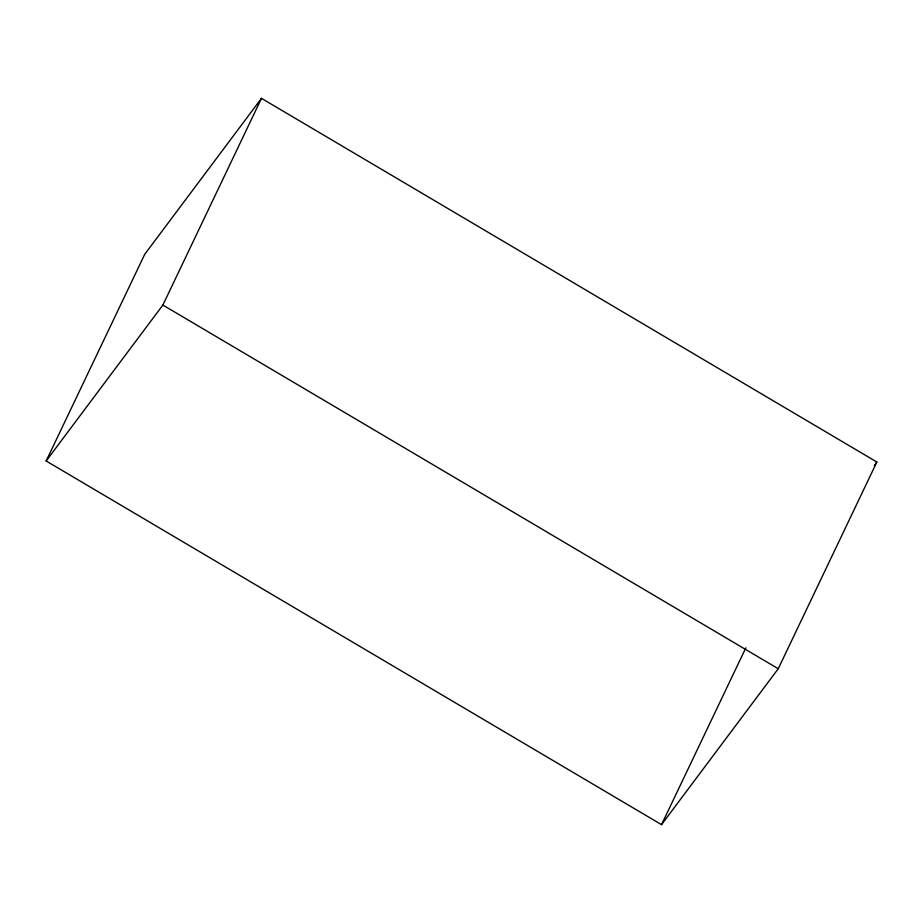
<?xml version="1.0" encoding="UTF-8"?>
<svg xmlns="http://www.w3.org/2000/svg" width="923" height="923" viewBox="0 0 923 923"><rect width="100%" height="100%" fill="white"/><g stroke="black" fill="none" stroke-linecap="round" stroke-linejoin="round"><path stroke-width="1.38" d="M46.15 460.981L144.749 254.263L261.474 98.346L876.85 462.019L778.251 668.737L661.526 824.654L46.15 460.981L162.875 305.063L261.474 98.346M661.526 824.654L745.853 647.842M874.277 465.457L876.85 462.019M162.875 305.063L778.251 668.737"/></g></svg>
